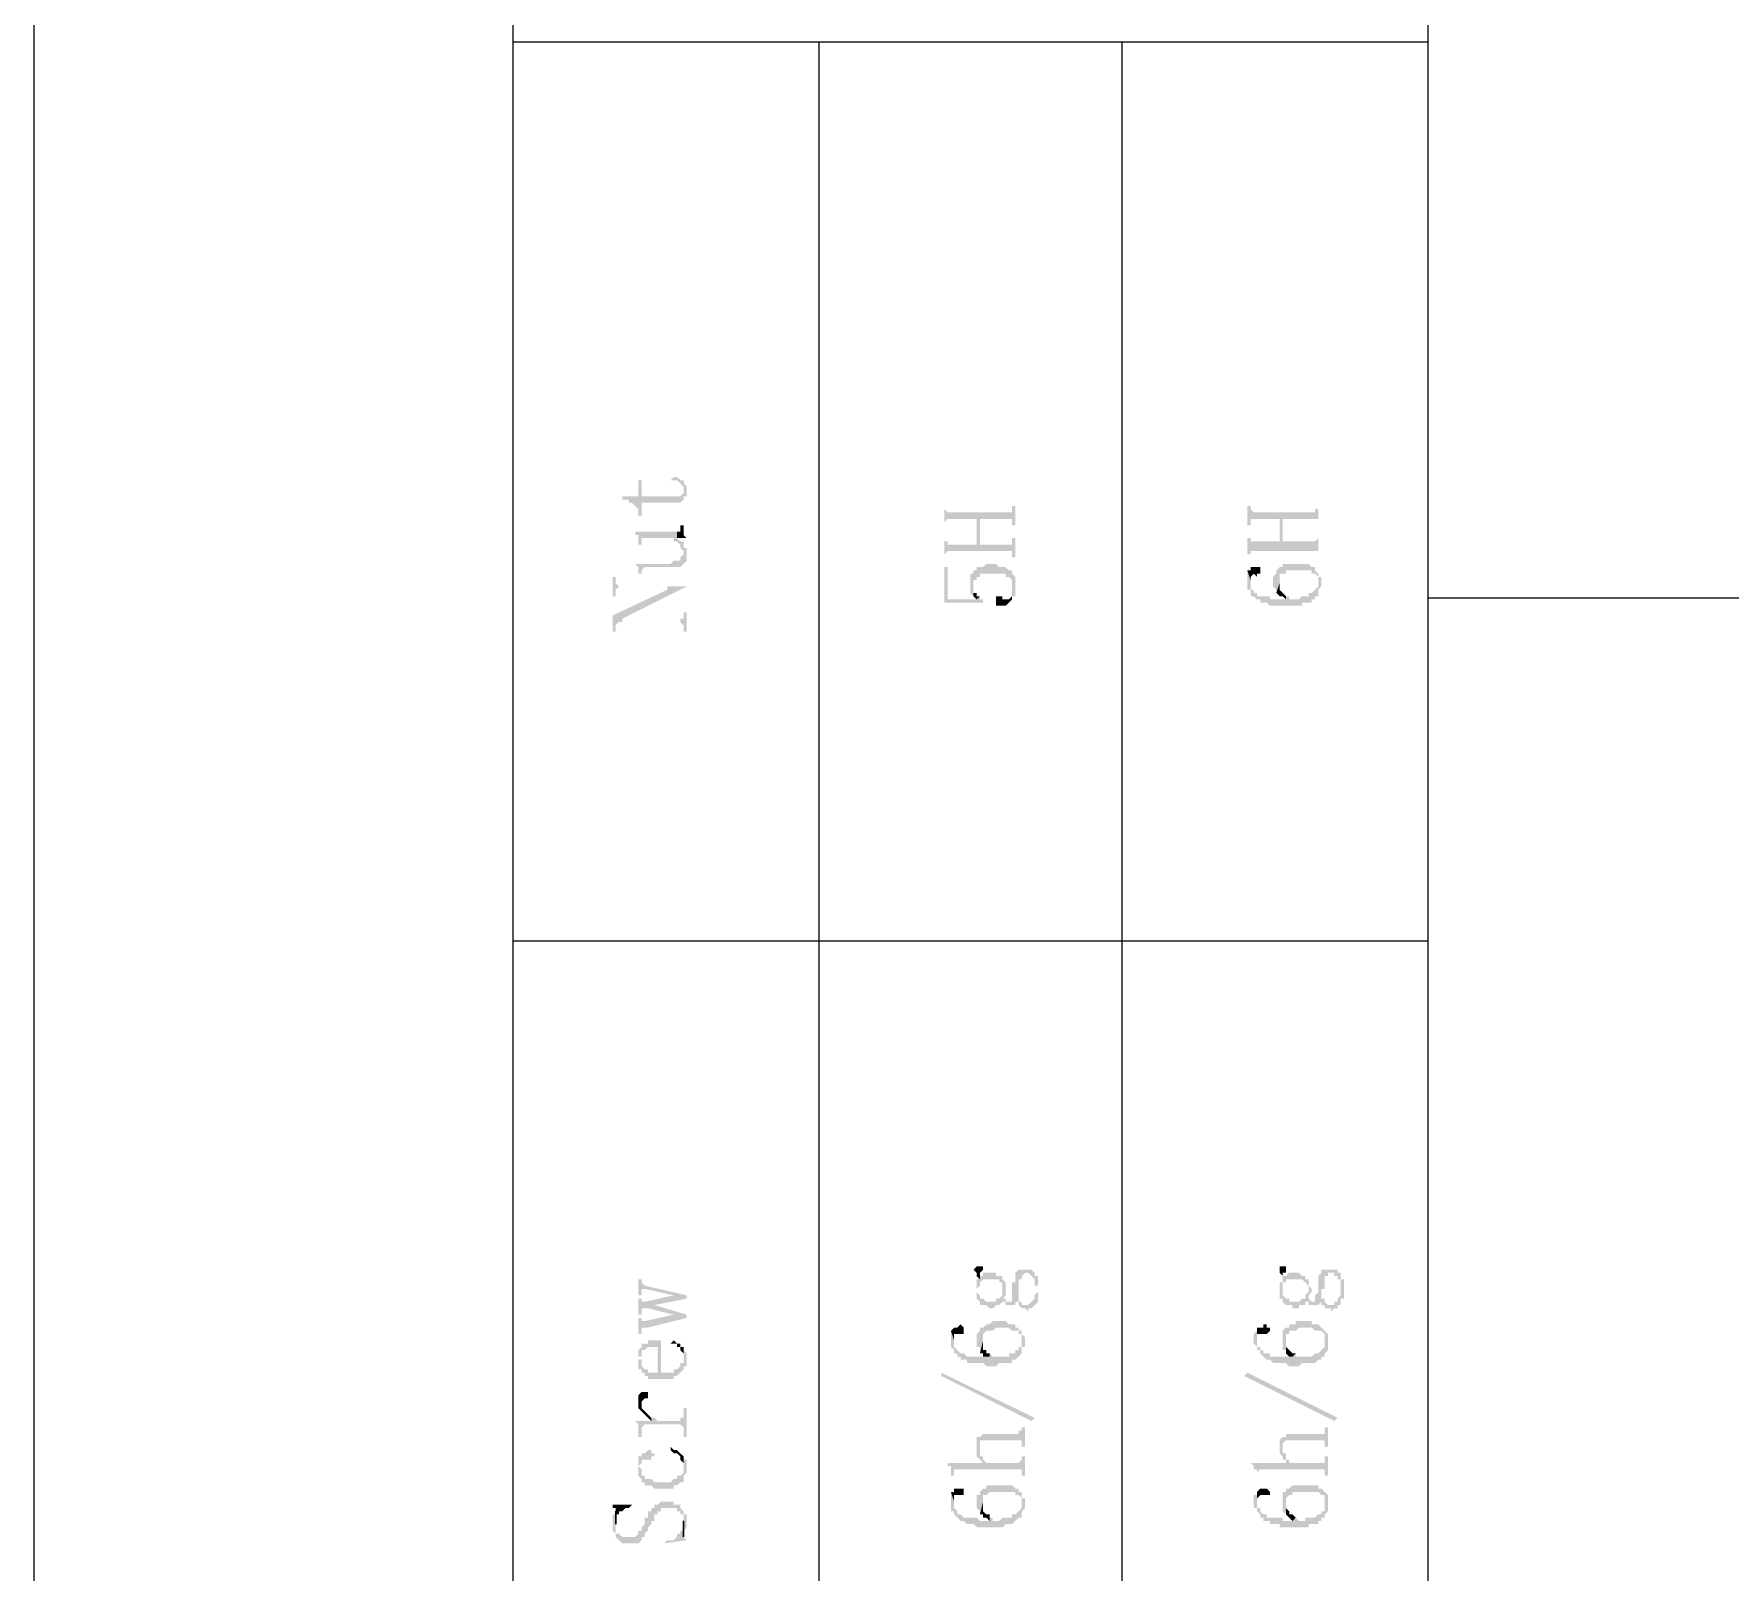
# Model space of a CAD drawing. Header units: inches. Extents: x 3613 to 8393, y -2205 to -794.
# Drawn here: x 3613.22 to 3636.98, y -1021.81 to -1000.27 of the extents above; entities that cross this region are included whole.
import ezdxf

# ---------------------------------------------------------------- set-up
doc = ezdxf.new("R2010")
doc.units = ezdxf.units.IN
doc.header["$MEASUREMENT"] = 0

msp = doc.modelspace()

# ---------------------------------------------------------------- hatches: boundary and pattern name
at = {"transparency": 33554559}
for points in [[(3621.462, -1006.742), (3621.462, -1006.787), (3621.552, -1006.787), (3621.552, -1006.832), (3621.598, -1006.832), (3621.643, -1006.877), (3621.643, -1006.877), (3621.688, -1006.922), (3621.688, -1007.012), (3621.733, -1007.012), (3621.733, -1006.832), (3622.274, -1006.832), (3622.32, -1006.787), (3622.32, -1006.651), (3622.32, -1006.696), (3622.32, -1006.696), (3622.274, -1006.742), (3621.733, -1006.742), (3621.733, -1006.516), (3621.688, -1006.516), (3621.688, -1006.742)], [(3622.139, -1006.516), (3622.229, -1006.516), (3622.274, -1006.561), (3622.274, -1006.561), (3622.32, -1006.606), (3622.32, -1006.787), (3622.32, -1006.742), (3622.365, -1006.742), (3622.365, -1006.651), (3622.365, -1006.606), (3622.32, -1006.561), (3622.32, -1006.516), (3622.274, -1006.516), (3622.229, -1006.471), (3622.184, -1006.471)], [(3625.975, -1006.877), (3625.975, -1007.148), (3625.975, -1007.103), (3625.975, -1007.103), (3626.02, -1007.058), (3626.427, -1007.058), (3626.427, -1007.419), (3626.472, -1007.058), (3626.923, -1007.058), (3626.923, -1007.103), (3626.923, -1007.148), (3626.968, -1007.148), (3626.968, -1006.877), (3626.923, -1006.877), (3626.923, -1006.922), (3626.923, -1006.967), (3626.02, -1006.967), (3625.975, -1006.922)], [(3630.218, -1006.877), (3630.218, -1007.148), (3630.263, -1007.148), (3630.263, -1007.058), (3630.669, -1007.058), (3630.669, -1007.373), (3630.714, -1007.058), (3631.211, -1007.058), (3631.211, -1007.148), (3631.211, -1006.877), (3631.211, -1006.922), (3631.166, -1006.922), (3631.166, -1006.967), (3630.308, -1006.967), (3630.263, -1006.922), (3630.263, -1006.877), (3630.263, -1006.877)], [(3625.975, -1007.328), (3625.975, -1007.599), (3625.975, -1007.554), (3625.975, -1007.554), (3626.02, -1007.509), (3626.923, -1007.509), (3626.923, -1007.599), (3626.968, -1007.599), (3626.968, -1007.328), (3626.923, -1007.328), (3626.923, -1007.373), (3626.923, -1007.419), (3626.472, -1007.419), (3626.472, -1007.058), (3626.427, -1007.419), (3626.02, -1007.419), (3626.02, -1007.373), (3625.975, -1007.373), (3625.975, -1007.328)], [(3630.218, -1007.328), (3630.218, -1007.554), (3630.263, -1007.554), (3630.263, -1007.509), (3631.211, -1007.509), (3631.211, -1007.554), (3631.211, -1007.328), (3631.211, -1007.328), (3631.166, -1007.373), (3630.714, -1007.373), (3630.714, -1007.058), (3630.669, -1007.373), (3630.263, -1007.373), (3630.263, -1007.328), (3630.263, -1007.328)], [(3621.643, -1007.238), (3621.643, -1007.283), (3621.688, -1007.283), (3621.688, -1007.328), (3621.688, -1007.419), (3621.733, -1007.419), (3621.733, -1007.373), (3621.733, -1007.328), (3622.184, -1007.328), (3622.184, -1007.373), (3622.229, -1007.373), (3622.274, -1007.419), (3622.274, -1007.464), (3622.274, -1007.464), (3622.32, -1007.509), (3622.32, -1007.554), (3622.32, -1007.373), (3622.274, -1007.373), (3622.229, -1007.328), (3622.229, -1007.238)], [(3622.229, -1007.238), (3622.229, -1007.328), (3622.365, -1007.328), (3622.32, -1007.283), (3622.32, -1007.238), (3622.32, -1007.148), (3622.274, -1007.148), (3622.274, -1007.193), (3622.274, -1007.238), (3622.274, -1007.238)], [(3621.643, -1007.689), (3621.643, -1007.689), (3621.688, -1007.734), (3621.688, -1007.78), (3621.688, -1007.825), (3621.733, -1007.825), (3621.733, -1007.78), (3621.733, -1007.78), (3621.778, -1007.734), (3622.274, -1007.734), (3622.32, -1007.689), (3622.32, -1007.689), (3622.365, -1007.644), (3622.365, -1007.554), (3622.365, -1007.464), (3622.32, -1007.464), (3622.32, -1007.419), (3622.32, -1007.373), (3622.32, -1007.554), (3622.32, -1007.554), (3622.274, -1007.599), (3622.274, -1007.644), (3622.184, -1007.644), (3622.139, -1007.689)], [(3625.975, -1007.734), (3625.975, -1008.231), (3626.517, -1008.231), (3626.517, -1008.186), (3626.472, -1008.186), (3626.472, -1008.141), (3626.427, -1008.186), (3626.02, -1008.186), (3626.02, -1007.734)], [(3626.336, -1007.96), (3626.336, -1008.005), (3626.336, -1008.096), (3626.336, -1008.096), (3626.382, -1008.141), (3626.382, -1007.96), (3626.382, -1007.915), (3626.427, -1007.915), (3626.427, -1007.87), (3626.472, -1007.87), (3626.472, -1007.825), (3626.833, -1007.825), (3626.833, -1007.87), (3626.878, -1007.87), (3626.923, -1007.915), (3626.923, -1007.96), (3626.923, -1008.141), (3626.968, -1008.141), (3626.968, -1008.05), (3626.968, -1007.96), (3626.968, -1007.87), (3626.968, -1007.87), (3626.923, -1007.825), (3626.923, -1007.78), (3626.878, -1007.78), (3626.833, -1007.734), (3626.743, -1007.734), (3626.697, -1007.689), (3626.562, -1007.689), (3626.517, -1007.734), (3626.427, -1007.734), (3626.427, -1007.78), (3626.382, -1007.78), (3626.382, -1007.825), (3626.336, -1007.825), (3626.336, -1007.915), (3626.336, -1007.915)], [(3630.218, -1007.78), (3630.263, -1007.915), (3630.263, -1007.87), (3630.263, -1007.87), (3630.308, -1007.825), (3630.308, -1007.825), (3630.353, -1007.87), (3630.353, -1007.825), (3630.398, -1007.825), (3630.398, -1007.78), (3630.398, -1007.734), (3630.263, -1007.734), (3630.263, -1007.78)], [(3630.218, -1007.915), (3630.218, -1008.005), (3630.218, -1008.05), (3630.263, -1008.05), (3630.263, -1008.141), (3630.308, -1008.141), (3630.353, -1008.186), (3630.398, -1008.186), (3630.398, -1008.231), (3630.489, -1008.231), (3630.534, -1008.276), (3630.985, -1008.276), (3630.985, -1008.231), (3631.12, -1008.231), (3631.12, -1008.186), (3631.166, -1008.186), (3631.166, -1008.141), (3631.211, -1008.141), (3631.211, -1007.96), (3631.211, -1008.005), (3631.211, -1008.005), (3631.166, -1008.05), (3631.166, -1008.05), (3631.12, -1008.096), (3631.075, -1008.096), (3631.075, -1008.141), (3630.985, -1008.141), (3630.94, -1008.186), (3630.804, -1008.186), (3630.804, -1008.141), (3630.759, -1008.141), (3630.759, -1008.186), (3630.534, -1008.186), (3630.534, -1008.141), (3630.353, -1008.141), (3630.353, -1008.096), (3630.308, -1008.096), (3630.308, -1008.05), (3630.263, -1008.05), (3630.263, -1007.96), (3630.263, -1007.915), (3630.218, -1007.78), (3630.218, -1007.87), (3630.218, -1007.87)], [(3630.579, -1007.96), (3630.579, -1008.005), (3630.579, -1008.005), (3630.624, -1008.05), (3630.624, -1008.096), (3630.624, -1008.096), (3630.669, -1007.96), (3630.669, -1007.915), (3630.669, -1007.825), (3630.759, -1007.825), (3630.759, -1007.78), (3631.12, -1007.78), (3631.12, -1007.825), (3631.166, -1007.825), (3631.211, -1007.87), (3631.211, -1007.915), (3631.211, -1008.096), (3631.211, -1008.05), (3631.256, -1008.005), (3631.256, -1007.96), (3631.256, -1007.87), (3631.211, -1007.87), (3631.211, -1007.825), (3631.211, -1007.825), (3631.166, -1007.78), (3631.166, -1007.734), (3631.12, -1007.734), (3631.075, -1007.689), (3630.714, -1007.689), (3630.714, -1007.734), (3630.669, -1007.734), (3630.624, -1007.78), (3630.624, -1007.825), (3630.579, -1007.87), (3630.579, -1007.915)], [(3621.327, -1007.87), (3621.327, -1008.141), (3621.372, -1008.141), (3621.372, -1008.05), (3621.372, -1008.05), (3621.417, -1008.005), (3622.094, -1008.005), (3622.094, -1008.05), (3622.365, -1008.005), (3621.417, -1008.005), (3621.372, -1007.96), (3621.372, -1007.87)], [(3621.327, -1008.411), (3621.327, -1008.637), (3621.372, -1008.637), (3621.372, -1008.547), (3621.372, -1008.547), (3621.417, -1008.502), (3621.462, -1008.457), (3622.365, -1008.005), (3622.094, -1008.05)], [(3626.382, -1008.141), (3626.382, -1008.141), (3626.427, -1008.186), (3626.427, -1008.186), (3626.472, -1008.141), (3626.427, -1008.141), (3626.427, -1008.096), (3626.382, -1008.096), (3626.382, -1008.005), (3626.382, -1008.005)], [(3626.697, -1008.231), (3626.697, -1008.276), (3626.833, -1008.276), (3626.878, -1008.231), (3626.878, -1008.231), (3626.923, -1008.186), (3626.923, -1008.005), (3626.923, -1008.05), (3626.923, -1008.141), (3626.923, -1008.141), (3626.878, -1008.186), (3626.788, -1008.186), (3626.788, -1008.141), (3626.697, -1008.141), (3626.697, -1008.186)], [(3630.624, -1008.096), (3630.669, -1008.141), (3630.714, -1008.141), (3630.759, -1008.186), (3630.759, -1008.141), (3630.759, -1008.141), (3630.714, -1008.096), (3630.714, -1008.096), (3630.669, -1008.05), (3630.669, -1007.96), (3630.669, -1007.96)], [(3621.417, -1008.502), (3622.274, -1008.502), (3622.32, -1008.547), (3622.32, -1008.637), (3622.365, -1008.637), (3622.365, -1008.366), (3622.32, -1008.366), (3622.32, -1008.457), (3622.274, -1008.457), (3622.274, -1008.502), (3621.462, -1008.502), (3621.462, -1008.457)], [(3626.382, -1017.573), (3626.382, -1017.573), (3626.427, -1017.618), (3626.427, -1017.664), (3626.472, -1017.709), (3626.472, -1017.618), (3626.472, -1017.618), (3626.517, -1017.573), (3626.517, -1017.528), (3626.427, -1017.528)], [(3626.427, -1017.98), (3626.472, -1018.025), (3626.472, -1018.07), (3626.562, -1018.07), (3626.607, -1018.115), (3626.652, -1018.115), (3626.697, -1018.07), (3626.743, -1018.07), (3626.788, -1018.025), (3626.833, -1018.025), (3626.833, -1018.07), (3626.968, -1018.07), (3626.968, -1018.025), (3627.013, -1018.025), (3627.013, -1018.07), (3627.013, -1018.07), (3627.059, -1018.115), (3627.104, -1018.115), (3627.149, -1018.16), (3627.149, -1018.115), (3627.194, -1018.115), (3627.239, -1018.07), (3627.239, -1018.07), (3627.284, -1018.025), (3627.284, -1017.98), (3627.284, -1017.844), (3627.284, -1017.799), (3627.284, -1017.709), (3627.284, -1017.664), (3627.284, -1017.844), (3627.284, -1017.889), (3627.239, -1017.934), (3627.239, -1017.98), (3627.239, -1017.98), (3627.194, -1018.025), (3627.194, -1018.025), (3627.149, -1018.07), (3627.059, -1018.07), (3627.059, -1018.025), (3627.013, -1018.025), (3627.013, -1017.98), (3627.013, -1017.573), (3626.968, -1017.618), (3626.968, -1017.709), (3626.968, -1017.754), (3626.923, -1017.754), (3626.923, -1017.844), (3626.923, -1017.889), (3626.923, -1017.98), (3626.923, -1018.025), (3626.833, -1018.025), (3626.833, -1017.98), (3626.788, -1017.98), (3626.788, -1017.844), (3626.788, -1017.889), (3626.788, -1017.934), (3626.788, -1017.934), (3626.743, -1017.98), (3626.697, -1017.98), (3626.697, -1018.025), (3626.562, -1018.025), (3626.517, -1017.98), (3626.472, -1017.98), (3626.472, -1017.934), (3626.472, -1017.934), (3626.427, -1017.889), (3626.427, -1017.844)], [(3627.013, -1017.573), (3627.013, -1017.98), (3627.013, -1017.934), (3627.013, -1017.844), (3627.013, -1017.799), (3627.013, -1017.709), (3627.059, -1017.709), (3627.059, -1017.664), (3627.059, -1017.664), (3627.104, -1017.618), (3627.149, -1017.618), (3627.194, -1017.664), (3627.194, -1017.664), (3627.239, -1017.709), (3627.239, -1017.799), (3627.284, -1017.799), (3627.284, -1017.844), (3627.284, -1017.664), (3627.239, -1017.664), (3627.239, -1017.618), (3627.239, -1017.618), (3627.194, -1017.573)], [(3630.669, -1017.573), (3630.669, -1017.618), (3630.669, -1017.618), (3630.714, -1017.664), (3630.714, -1017.709), (3630.714, -1017.618), (3630.759, -1017.618), (3630.759, -1017.573), (3630.759, -1017.528), (3630.669, -1017.528)], [(3630.714, -1017.98), (3630.714, -1018.025), (3630.714, -1018.025), (3630.759, -1018.07), (3630.85, -1018.07), (3630.85, -1018.115), (3630.94, -1018.115), (3630.94, -1018.07), (3631.03, -1018.07), (3631.03, -1018.025), (3631.075, -1018.025), (3631.075, -1018.07), (3631.211, -1018.07), (3631.256, -1018.025), (3631.256, -1018.07), (3631.301, -1018.07), (3631.301, -1018.115), (3631.391, -1018.115), (3631.391, -1018.16), (3631.436, -1018.115), (3631.481, -1018.115), (3631.481, -1018.07), (3631.527, -1018.07), (3631.527, -1018.025), (3631.527, -1017.98), (3631.572, -1017.98), (3631.572, -1017.844), (3631.572, -1017.799), (3631.572, -1017.709), (3631.527, -1017.709), (3631.527, -1017.664), (3631.527, -1017.844), (3631.527, -1017.934), (3631.527, -1017.934), (3631.481, -1017.98), (3631.481, -1018.025), (3631.436, -1018.025), (3631.436, -1018.07), (3631.346, -1018.07), (3631.301, -1018.025), (3631.301, -1017.98), (3631.256, -1017.98), (3631.256, -1017.573), (3631.256, -1017.618), (3631.256, -1017.618), (3631.211, -1017.664), (3631.211, -1017.709), (3631.211, -1017.754), (3631.211, -1017.844), (3631.211, -1017.889), (3631.211, -1017.889), (3631.166, -1017.934), (3631.166, -1017.98), (3631.166, -1018.025), (3631.12, -1018.025), (3631.075, -1017.98), (3631.075, -1017.844), (3631.075, -1017.889), (3631.075, -1017.889), (3631.03, -1017.934), (3631.03, -1017.98), (3630.985, -1017.98), (3630.94, -1018.025), (3630.804, -1018.025), (3630.804, -1017.98), (3630.759, -1017.98), (3630.714, -1017.934), (3630.714, -1017.844)], [(3631.256, -1017.573), (3631.256, -1017.98), (3631.256, -1017.934), (3631.256, -1017.844), (3631.301, -1017.844), (3631.301, -1017.799), (3631.301, -1017.709), (3631.301, -1017.664), (3631.346, -1017.664), (3631.346, -1017.618), (3631.436, -1017.618), (3631.436, -1017.664), (3631.481, -1017.664), (3631.481, -1017.709), (3631.527, -1017.709), (3631.527, -1017.799), (3631.527, -1017.844), (3631.527, -1017.664), (3631.527, -1017.618), (3631.481, -1017.618), (3631.481, -1017.573), (3631.301, -1017.573)], [(3621.688, -1017.709), (3621.688, -1017.934), (3621.733, -1017.934), (3621.733, -1017.889), (3621.733, -1017.844), (3621.778, -1017.844), (3622.184, -1017.934), (3622.184, -1017.934), (3622.365, -1017.98), (3622.365, -1017.934), (3621.778, -1017.799), (3621.778, -1017.799), (3621.733, -1017.754), (3621.733, -1017.709)], [(3626.427, -1017.844), (3626.427, -1017.889), (3626.427, -1017.98), (3626.427, -1017.844), (3626.427, -1017.844), (3626.472, -1017.799), (3626.472, -1017.754), (3626.472, -1017.754), (3626.517, -1017.709), (3626.743, -1017.709), (3626.743, -1017.754), (3626.788, -1017.754), (3626.788, -1017.844), (3626.788, -1017.98), (3626.833, -1017.934), (3626.833, -1017.844), (3626.833, -1017.754), (3626.833, -1017.754), (3626.788, -1017.709), (3626.788, -1017.664), (3626.697, -1017.664), (3626.697, -1017.618), (3626.517, -1017.618), (3626.517, -1017.664), (3626.472, -1017.664), (3626.472, -1017.618), (3626.472, -1017.709), (3626.427, -1017.709), (3626.427, -1017.754)], [(3630.669, -1017.844), (3630.669, -1017.889), (3630.669, -1017.98), (3630.714, -1017.98), (3630.714, -1017.844), (3630.714, -1017.754), (3630.759, -1017.754), (3630.759, -1017.709), (3630.985, -1017.709), (3631.03, -1017.754), (3631.03, -1017.754), (3631.075, -1017.799), (3631.075, -1017.844), (3631.075, -1017.98), (3631.075, -1017.934), (3631.075, -1017.934), (3631.12, -1017.889), (3631.12, -1017.844), (3631.12, -1017.844), (3631.075, -1017.799), (3631.075, -1017.754), (3631.075, -1017.709), (3631.03, -1017.709), (3631.03, -1017.664), (3630.985, -1017.664), (3630.94, -1017.618), (3630.804, -1017.618), (3630.759, -1017.664), (3630.714, -1017.664), (3630.714, -1017.618), (3630.714, -1017.709), (3630.714, -1017.754), (3630.669, -1017.754)], [(3621.688, -1017.98), (3621.688, -1018.205), (3621.733, -1018.205), (3621.733, -1018.16), (3621.733, -1018.115), (3621.823, -1018.115), (3621.913, -1018.07), (3622.365, -1017.98), (3622.184, -1017.934), (3621.778, -1018.025), (3621.733, -1018.025), (3621.733, -1017.98), (3621.733, -1017.98)], [(3621.688, -1018.25), (3621.688, -1018.476), (3621.733, -1018.476), (3621.733, -1018.431), (3621.733, -1018.386), (3621.823, -1018.386), (3622.365, -1018.25), (3622.184, -1018.205), (3621.778, -1018.295), (3621.733, -1018.295), (3621.733, -1018.25), (3621.733, -1018.25)], [(3621.823, -1018.115), (3622.184, -1018.205), (3622.184, -1018.205), (3622.365, -1018.25), (3622.365, -1018.205), (3621.913, -1018.07)], [(3626.427, -1018.566), (3626.427, -1018.656), (3626.472, -1018.656), (3626.472, -1018.702), (3626.472, -1018.747), (3626.517, -1018.566), (3626.517, -1018.476), (3626.517, -1018.476), (3626.562, -1018.431), (3626.652, -1018.431), (3626.697, -1018.386), (3626.878, -1018.386), (3626.923, -1018.431), (3627.013, -1018.431), (3627.013, -1018.476), (3627.059, -1018.476), (3627.059, -1018.566), (3627.059, -1018.747), (3627.059, -1018.656), (3627.104, -1018.656), (3627.104, -1018.566), (3627.104, -1018.521), (3627.104, -1018.521), (3627.059, -1018.476), (3627.059, -1018.431), (3627.013, -1018.431), (3627.013, -1018.386), (3626.968, -1018.386), (3626.968, -1018.341), (3626.878, -1018.341), (3626.833, -1018.295), (3626.652, -1018.295), (3626.607, -1018.341), (3626.562, -1018.341), (3626.517, -1018.386), (3626.472, -1018.386), (3626.472, -1018.431), (3626.472, -1018.431), (3626.427, -1018.476), (3626.427, -1018.521), (3626.427, -1018.521)], [(3630.714, -1018.566), (3630.714, -1018.656), (3630.714, -1018.702), (3630.759, -1018.702), (3630.759, -1018.747), (3630.759, -1018.566), (3630.759, -1018.476), (3630.804, -1018.476), (3630.804, -1018.431), (3630.895, -1018.431), (3630.94, -1018.386), (3631.12, -1018.386), (3631.166, -1018.431), (3631.256, -1018.431), (3631.301, -1018.476), (3631.301, -1018.566), (3631.301, -1018.747), (3631.346, -1018.702), (3631.346, -1018.656), (3631.346, -1018.566), (3631.346, -1018.521), (3631.346, -1018.476), (3631.346, -1018.476), (3631.301, -1018.431), (3631.301, -1018.431), (3631.256, -1018.386), (3631.256, -1018.386), (3631.211, -1018.341), (3631.12, -1018.341), (3631.12, -1018.295), (3630.895, -1018.295), (3630.895, -1018.341), (3630.804, -1018.341), (3630.804, -1018.386), (3630.759, -1018.386), (3630.714, -1018.431), (3630.714, -1018.521), (3630.714, -1018.521)], [(3626.066, -1018.431), (3626.111, -1018.566), (3626.111, -1018.521), (3626.111, -1018.476), (3626.246, -1018.476), (3626.246, -1018.431), (3626.246, -1018.386), (3626.246, -1018.386), (3626.201, -1018.341), (3626.201, -1018.341), (3626.156, -1018.386), (3626.111, -1018.386)], [(3626.066, -1018.521), (3626.066, -1018.611), (3626.066, -1018.656), (3626.066, -1018.656), (3626.111, -1018.702), (3626.111, -1018.747), (3626.156, -1018.747), (3626.156, -1018.792), (3626.201, -1018.792), (3626.201, -1018.837), (3626.291, -1018.837), (3626.291, -1018.882), (3626.517, -1018.882), (3626.562, -1018.927), (3626.697, -1018.927), (3626.743, -1018.882), (3626.923, -1018.882), (3626.923, -1018.837), (3626.968, -1018.837), (3627.013, -1018.792), (3627.013, -1018.792), (3627.059, -1018.747), (3627.059, -1018.566), (3627.059, -1018.611), (3627.059, -1018.656), (3627.013, -1018.656), (3627.013, -1018.702), (3626.968, -1018.702), (3626.968, -1018.747), (3626.878, -1018.747), (3626.878, -1018.792), (3626.652, -1018.792), (3626.607, -1018.747), (3626.607, -1018.792), (3626.291, -1018.792), (3626.246, -1018.747), (3626.201, -1018.747), (3626.156, -1018.702), (3626.156, -1018.702), (3626.111, -1018.656), (3626.111, -1018.566), (3626.111, -1018.566), (3626.066, -1018.431)], [(3630.308, -1018.521), (3630.308, -1018.611), (3630.308, -1018.611), (3630.353, -1018.656), (3630.353, -1018.702), (3630.398, -1018.702), (3630.398, -1018.747), (3630.398, -1018.747), (3630.443, -1018.792), (3630.443, -1018.792), (3630.489, -1018.837), (3630.534, -1018.837), (3630.579, -1018.882), (3630.759, -1018.882), (3630.804, -1018.927), (3630.94, -1018.927), (3630.985, -1018.882), (3631.166, -1018.882), (3631.211, -1018.837), (3631.256, -1018.837), (3631.256, -1018.792), (3631.301, -1018.792), (3631.301, -1018.747), (3631.301, -1018.566), (3631.301, -1018.611), (3631.301, -1018.656), (3631.301, -1018.656), (3631.256, -1018.702), (3631.256, -1018.702), (3631.211, -1018.747), (3631.166, -1018.747), (3631.12, -1018.792), (3630.895, -1018.792), (3630.895, -1018.747), (3630.85, -1018.792), (3630.534, -1018.792), (3630.534, -1018.747), (3630.443, -1018.747), (3630.443, -1018.702), (3630.398, -1018.702), (3630.398, -1018.656), (3630.353, -1018.656), (3630.353, -1018.566), (3630.353, -1018.431), (3630.353, -1018.431), (3630.308, -1018.476)], [(3630.353, -1018.431), (3630.353, -1018.566), (3630.353, -1018.521), (3630.353, -1018.476), (3630.489, -1018.476), (3630.534, -1018.431), (3630.534, -1018.386), (3630.489, -1018.386), (3630.489, -1018.341), (3630.443, -1018.341), (3630.443, -1018.386), (3630.353, -1018.386)], [(3621.688, -1018.702), (3621.688, -1018.837), (3621.688, -1018.792), (3621.733, -1018.792), (3621.733, -1018.747), (3621.733, -1018.702), (3621.778, -1018.702), (3621.823, -1018.656), (3621.959, -1018.656), (3621.959, -1019.018), (3622.004, -1019.108), (3622.184, -1019.108), (3622.184, -1019.063), (3622.229, -1019.063), (3622.274, -1019.018), (3622.274, -1019.018), (3622.32, -1018.972), (3622.32, -1018.927), (3622.365, -1018.927), (3622.365, -1018.837), (3622.365, -1018.792), (3622.365, -1018.747), (3622.32, -1018.702), (3622.32, -1018.656), (3622.32, -1018.792), (3622.32, -1018.882), (3622.274, -1018.882), (3622.274, -1018.927), (3622.274, -1018.927), (3622.229, -1018.972), (3622.184, -1018.972), (3622.184, -1019.018), (3622.004, -1019.018), (3622.004, -1018.566), (3621.823, -1018.566), (3621.823, -1018.611), (3621.733, -1018.611), (3621.733, -1018.656), (3621.733, -1018.656)], [(3621.688, -1018.837), (3621.688, -1018.927), (3621.688, -1018.972), (3621.733, -1018.972), (3621.733, -1019.018), (3621.778, -1019.018), (3621.778, -1019.063), (3621.823, -1019.063), (3621.823, -1019.108), (3622.004, -1019.108), (3621.959, -1019.018), (3621.823, -1019.018), (3621.823, -1018.972), (3621.778, -1018.972), (3621.733, -1018.927), (3621.733, -1018.837), (3621.688, -1018.837), (3621.688, -1018.702), (3621.688, -1018.747), (3621.688, -1018.792)], [(3622.139, -1018.611), (3622.229, -1018.611), (3622.229, -1018.656), (3622.274, -1018.656), (3622.274, -1018.702), (3622.274, -1018.702), (3622.32, -1018.747), (3622.32, -1018.792), (3622.32, -1018.656), (3622.274, -1018.656), (3622.274, -1018.611), (3622.229, -1018.611), (3622.184, -1018.566), (3622.184, -1018.566)], [(3626.472, -1018.747), (3626.517, -1018.747), (3626.517, -1018.792), (3626.607, -1018.792), (3626.607, -1018.747), (3626.562, -1018.747), (3626.562, -1018.702), (3626.517, -1018.702), (3626.517, -1018.611), (3626.517, -1018.566)], [(3630.759, -1018.747), (3630.759, -1018.747), (3630.804, -1018.792), (3630.85, -1018.792), (3630.895, -1018.747), (3630.85, -1018.747), (3630.804, -1018.702), (3630.804, -1018.702), (3630.759, -1018.656), (3630.759, -1018.611), (3630.759, -1018.566)], [(3627.239, -1019.649), (3627.194, -1019.695), (3625.93, -1019.063), (3625.93, -1019.018)], [(3631.481, -1019.649), (3631.436, -1019.695), (3630.173, -1019.063), (3630.218, -1019.018)], [(3621.688, -1019.424), (3621.688, -1019.469), (3621.688, -1019.514), (3621.733, -1019.559), (3621.733, -1019.424), (3621.733, -1019.424), (3621.778, -1019.379), (3621.823, -1019.379), (3621.823, -1019.333), (3621.823, -1019.288), (3621.733, -1019.288), (3621.688, -1019.333), (3621.688, -1019.379)], [(3621.733, -1019.559), (3621.733, -1019.559), (3621.778, -1019.604), (3621.778, -1019.604), (3621.823, -1019.649), (3621.823, -1019.649), (3621.868, -1019.695), (3621.868, -1019.649), (3621.868, -1019.649), (3621.823, -1019.604), (3621.823, -1019.604), (3621.778, -1019.559), (3621.778, -1019.559), (3621.733, -1019.514), (3621.733, -1019.469), (3621.733, -1019.424)], [(3621.643, -1019.695), (3621.643, -1019.695), (3621.688, -1019.74), (3621.688, -1019.785), (3621.688, -1019.875), (3621.688, -1019.92), (3621.733, -1019.92), (3621.733, -1019.785), (3621.733, -1019.785), (3621.778, -1019.74), (3622.274, -1019.74), (3622.32, -1019.785), (3622.32, -1019.92), (3622.365, -1019.92), (3622.365, -1019.514), (3622.32, -1019.514), (3622.32, -1019.649), (3622.274, -1019.649), (3622.274, -1019.695), (3621.959, -1019.695), (3621.913, -1019.649), (3621.868, -1019.649), (3621.868, -1019.695)], [(3626.427, -1020.056), (3626.427, -1020.101), (3626.427, -1020.191), (3626.427, -1020.191), (3626.472, -1020.236), (3626.472, -1020.236), (3626.517, -1020.281), (3626.517, -1020.236), (3626.517, -1020.191), (3626.472, -1020.191), (3626.472, -1020.146), (3626.472, -1019.92), (3626.427, -1019.92), (3626.427, -1019.965), (3626.427, -1020.01)], [(3626.472, -1019.92), (3626.472, -1020.056), (3626.472, -1020.01), (3626.472, -1019.965), (3627.059, -1019.965), (3627.059, -1020.056), (3627.104, -1020.056), (3627.104, -1019.785), (3627.059, -1019.785), (3627.059, -1019.83), (3627.013, -1019.83), (3627.013, -1019.875), (3626.517, -1019.875)], [(3630.669, -1020.056), (3630.669, -1020.101), (3630.669, -1020.146), (3630.714, -1020.191), (3630.714, -1020.236), (3630.759, -1020.236), (3630.759, -1020.281), (3630.804, -1020.281), (3630.804, -1020.236), (3630.759, -1020.236), (3630.759, -1020.191), (3630.759, -1020.146), (3630.714, -1020.146), (3630.714, -1019.92), (3630.714, -1019.92), (3630.669, -1019.965), (3630.669, -1020.01)], [(3630.714, -1019.92), (3630.714, -1020.056), (3630.714, -1020.01), (3630.714, -1020.01), (3630.759, -1019.965), (3631.301, -1019.965), (3631.301, -1020.056), (3631.346, -1020.056), (3631.346, -1019.785), (3631.301, -1019.785), (3631.301, -1019.83), (3631.301, -1019.875), (3630.759, -1019.875), (3630.759, -1019.92)], [(3621.688, -1020.326), (3621.688, -1020.417), (3621.688, -1020.462), (3621.688, -1020.326), (3621.688, -1020.326), (3621.733, -1020.281), (3621.733, -1020.236), (3621.868, -1020.236), (3621.868, -1020.191), (3621.913, -1020.191), (3621.913, -1020.146), (3621.868, -1020.146), (3621.868, -1020.101), (3621.823, -1020.101), (3621.778, -1020.146), (3621.733, -1020.146), (3621.733, -1020.191), (3621.688, -1020.191), (3621.688, -1020.281), (3621.688, -1020.281)], [(3621.688, -1020.462), (3621.733, -1020.507), (3621.733, -1020.552), (3621.778, -1020.552), (3621.778, -1020.597), (3621.868, -1020.597), (3621.913, -1020.642), (3622.184, -1020.642), (3622.184, -1020.597), (3622.229, -1020.597), (3622.274, -1020.552), (3622.32, -1020.552), (3622.32, -1020.507), (3622.32, -1020.462), (3622.365, -1020.417), (3622.365, -1020.326), (3622.365, -1020.236), (3622.32, -1020.236), (3622.32, -1020.191), (3622.32, -1020.326), (3622.32, -1020.372), (3622.32, -1020.417), (3622.274, -1020.462), (3622.229, -1020.462), (3622.229, -1020.507), (3622.184, -1020.507), (3622.139, -1020.552), (3621.913, -1020.552), (3621.868, -1020.507), (3621.778, -1020.507), (3621.778, -1020.462), (3621.733, -1020.462), (3621.733, -1020.417), (3621.733, -1020.372), (3621.688, -1020.326)], [(3622.139, -1020.101), (3622.139, -1020.101), (3622.184, -1020.146), (3622.229, -1020.146), (3622.274, -1020.191), (3622.274, -1020.236), (3622.32, -1020.281), (3622.32, -1020.326), (3622.32, -1020.191), (3622.274, -1020.146), (3622.274, -1020.146), (3622.229, -1020.101), (3622.184, -1020.101), (3622.139, -1020.056)], [(3626.02, -1020.281), (3626.02, -1020.326), (3626.066, -1020.326), (3626.066, -1020.372), (3626.066, -1020.462), (3626.111, -1020.462), (3626.111, -1020.417), (3626.111, -1020.372), (3627.059, -1020.372), (3627.059, -1020.462), (3627.104, -1020.462), (3627.104, -1020.191), (3627.059, -1020.191), (3627.059, -1020.236), (3627.059, -1020.236), (3627.013, -1020.281), (3626.562, -1020.281), (3626.517, -1020.236), (3626.517, -1020.281)], [(3630.263, -1020.281), (3630.263, -1020.281), (3630.308, -1020.326), (3630.308, -1020.372), (3630.353, -1020.372), (3630.353, -1020.462), (3630.353, -1020.417), (3630.353, -1020.417), (3630.398, -1020.372), (3631.301, -1020.372), (3631.301, -1020.462), (3631.346, -1020.462), (3631.346, -1020.191), (3631.301, -1020.191), (3631.301, -1020.236), (3631.301, -1020.281), (3630.804, -1020.281), (3630.804, -1020.236), (3630.804, -1020.281)], [(3626.066, -1020.687), (3626.111, -1020.823), (3626.111, -1020.778), (3626.111, -1020.733), (3626.246, -1020.733), (3626.246, -1020.687), (3626.246, -1020.642), (3626.111, -1020.642), (3626.111, -1020.687)], [(3626.427, -1020.823), (3626.427, -1020.913), (3626.427, -1020.913), (3626.472, -1020.958), (3626.472, -1021.003), (3626.472, -1021.003), (3626.517, -1020.823), (3626.517, -1020.778), (3626.517, -1020.733), (3626.562, -1020.733), (3626.607, -1020.687), (3626.968, -1020.687), (3626.968, -1020.733), (3627.013, -1020.733), (3627.059, -1020.778), (3627.059, -1021.003), (3627.059, -1020.958), (3627.059, -1020.958), (3627.104, -1020.913), (3627.104, -1020.823), (3627.104, -1020.778), (3627.059, -1020.778), (3627.059, -1020.687), (3627.013, -1020.687), (3627.013, -1020.642), (3626.968, -1020.642), (3626.923, -1020.597), (3626.562, -1020.597), (3626.562, -1020.642), (3626.517, -1020.642), (3626.472, -1020.687), (3626.472, -1020.733), (3626.427, -1020.733)], [(3630.353, -1020.687), (3630.353, -1020.823), (3630.353, -1020.778), (3630.353, -1020.778), (3630.398, -1020.733), (3630.534, -1020.733), (3630.534, -1020.687), (3630.534, -1020.687), (3630.489, -1020.642), (3630.398, -1020.642)], [(3630.714, -1020.823), (3630.714, -1020.913), (3630.714, -1020.958), (3630.714, -1020.958), (3630.759, -1021.003), (3630.759, -1020.823), (3630.759, -1020.778), (3630.759, -1020.778), (3630.804, -1020.733), (3630.85, -1020.733), (3630.85, -1020.687), (3631.211, -1020.687), (3631.256, -1020.733), (3631.301, -1020.733), (3631.301, -1020.778), (3631.301, -1021.003), (3631.346, -1020.958), (3631.346, -1020.913), (3631.346, -1020.823), (3631.346, -1020.778), (3631.346, -1020.733), (3631.301, -1020.687), (3631.301, -1020.687), (3631.256, -1020.642), (3631.211, -1020.642), (3631.211, -1020.597), (3630.85, -1020.597), (3630.804, -1020.642), (3630.759, -1020.642), (3630.759, -1020.687), (3630.714, -1020.687), (3630.714, -1020.733)], [(3621.327, -1021.139), (3621.327, -1021.229), (3621.327, -1021.229), (3621.372, -1021.274), (3621.372, -1021.319), (3621.372, -1021.319), (3621.417, -1021.364), (3621.417, -1021.364), (3621.462, -1021.41), (3621.688, -1021.41), (3621.733, -1021.364), (3621.733, -1021.319), (3621.778, -1021.319), (3621.778, -1021.274), (3621.778, -1021.274), (3621.823, -1021.229), (3621.823, -1021.184), (3621.868, -1021.139), (3621.868, -1021.094), (3621.913, -1021.094), (3621.913, -1021.003), (3621.959, -1021.003), (3621.959, -1020.958), (3622.004, -1020.958), (3622.004, -1020.913), (3622.229, -1020.913), (3622.229, -1020.958), (3622.274, -1020.958), (3622.274, -1021.003), (3622.32, -1021.003), (3622.32, -1021.094), (3622.32, -1021.274), (3622.32, -1021.229), (3622.365, -1021.184), (3622.365, -1021.094), (3622.365, -1021.003), (3622.32, -1021.003), (3622.32, -1020.958), (3622.32, -1020.958), (3622.274, -1020.913), (3622.274, -1020.868), (3622.184, -1020.868), (3622.184, -1020.823), (3622.004, -1020.823), (3621.959, -1020.868), (3621.913, -1020.868), (3621.913, -1020.913), (3621.868, -1020.913), (3621.868, -1020.958), (3621.823, -1020.958), (3621.823, -1021.048), (3621.778, -1021.048), (3621.778, -1021.139), (3621.733, -1021.184), (3621.733, -1021.229), (3621.688, -1021.229), (3621.688, -1021.274), (3621.688, -1021.274), (3621.643, -1021.319), (3621.462, -1021.319), (3621.417, -1021.274), (3621.372, -1021.274), (3621.372, -1021.184), (3621.372, -1021.003), (3621.327, -1021.003), (3621.327, -1021.094), (3621.327, -1021.094)], [(3621.327, -1020.868), (3621.327, -1020.913), (3621.372, -1020.913), (3621.372, -1021.094), (3621.372, -1021.003), (3621.417, -1021.003), (3621.417, -1020.958), (3621.462, -1020.958), (3621.507, -1020.913), (3621.552, -1020.913), (3621.598, -1020.868), (3621.552, -1020.868)], [(3626.066, -1020.823), (3626.066, -1020.913), (3626.066, -1020.958), (3626.111, -1020.958), (3626.111, -1021.003), (3626.111, -1021.003), (3626.156, -1021.048), (3626.156, -1021.048), (3626.201, -1021.094), (3626.246, -1021.094), (3626.291, -1021.139), (3626.382, -1021.139), (3626.427, -1021.184), (3626.788, -1021.184), (3626.833, -1021.139), (3626.923, -1021.139), (3626.968, -1021.094), (3626.968, -1021.094), (3627.013, -1021.048), (3627.059, -1021.048), (3627.059, -1020.868), (3627.059, -1020.913), (3627.059, -1020.913), (3627.013, -1020.958), (3627.013, -1020.958), (3626.968, -1021.003), (3626.923, -1021.003), (3626.923, -1021.048), (3626.788, -1021.048), (3626.743, -1021.094), (3626.652, -1021.094), (3626.652, -1021.048), (3626.607, -1021.048), (3626.607, -1021.094), (3626.472, -1021.094), (3626.427, -1021.048), (3626.246, -1021.048), (3626.201, -1021.003), (3626.156, -1021.003), (3626.156, -1020.958), (3626.111, -1020.913), (3626.111, -1020.868), (3626.111, -1020.823), (3626.066, -1020.687), (3626.066, -1020.733), (3626.066, -1020.778)], [(3626.472, -1021.003), (3626.517, -1021.003), (3626.517, -1021.048), (3626.562, -1021.048), (3626.607, -1021.094), (3626.607, -1021.003), (3626.562, -1021.003), (3626.517, -1020.958), (3626.517, -1020.913), (3626.517, -1020.823)], [(3630.308, -1020.823), (3630.308, -1020.913), (3630.353, -1020.913), (3630.353, -1020.958), (3630.353, -1020.958), (3630.398, -1021.003), (3630.398, -1021.048), (3630.443, -1021.048), (3630.443, -1021.094), (3630.534, -1021.094), (3630.534, -1021.139), (3630.669, -1021.139), (3630.669, -1021.184), (3631.075, -1021.184), (3631.075, -1021.139), (3631.211, -1021.139), (3631.211, -1021.094), (3631.256, -1021.094), (3631.256, -1021.048), (3631.301, -1021.048), (3631.301, -1020.868), (3631.301, -1020.913), (3631.301, -1020.958), (3631.256, -1020.958), (3631.256, -1021.003), (3631.211, -1021.003), (3631.166, -1021.048), (3631.03, -1021.048), (3631.03, -1021.094), (3630.94, -1021.094), (3630.895, -1021.048), (3630.895, -1021.048), (3630.85, -1021.094), (3630.714, -1021.094), (3630.714, -1021.048), (3630.489, -1021.048), (3630.489, -1021.003), (3630.443, -1021.003), (3630.398, -1020.958), (3630.398, -1020.913), (3630.353, -1020.913), (3630.353, -1020.868), (3630.353, -1020.687), (3630.353, -1020.733), (3630.308, -1020.733), (3630.308, -1020.778)], [(3630.759, -1021.003), (3630.759, -1021.003), (3630.804, -1021.048), (3630.804, -1021.048), (3630.85, -1021.094), (3630.895, -1021.048), (3630.85, -1021.003), (3630.804, -1021.003), (3630.804, -1020.958), (3630.804, -1020.958), (3630.759, -1020.913), (3630.759, -1020.823)], [(3622.049, -1021.41), (3622.049, -1021.41), (3622.365, -1021.364), (3622.365, -1021.364), (3622.32, -1021.319), (3622.32, -1021.184), (3622.32, -1021.229), (3622.274, -1021.229), (3622.274, -1021.274), (3622.229, -1021.274), (3622.229, -1021.319), (3622.229, -1021.319), (3622.184, -1021.364), (3622.094, -1021.364)]]:
    msp.add_hatch(color=256, dxfattribs=at).paths.add_polyline_path(points)

# ---------------------------------------------------------------- linework, layer by layer
for p, q in [((3619.928, -894.646), (3619.928, -1181.386)), ((3632.745, -1008.164), (4029.183, -1008.164))]:
    msp.add_line(p, q)
for points in [[(4033.221, -1185.646), (4033.221, -888.646), (3613.221, -888.646), (3613.221, -1185.646)], [(3621.372, -1021.003), (3621.372, -1021.139), (3621.372, -1021.094), (3621.372, -1020.958), (3621.372, -1020.958)], [(3622.32, -1021.184), (3622.32, -1021.319), (3622.32, -1021.274), (3622.32, -1021.094), (3622.32, -1021.139)]]:
    msp.add_lwpolyline(points, close=True)
for points in [[(3632.745, -894.646), (3632.745, -1181.386)], [(3619.928, -1000.378), (3632.745, -1000.378)], [(3624.215, -1000.378), (3624.215, -1038.063)], [(3628.458, -1000.378), (3628.458, -1038.063)], [(3619.928, -1012.97), (3632.745, -1012.97)]]:
    msp.add_lwpolyline(points)

doc.saveas('drawing.dxf')
